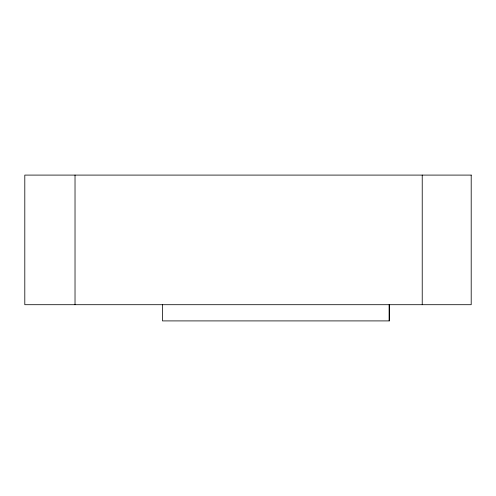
<?xml version="1.0" encoding="UTF-8"?>
<svg xmlns="http://www.w3.org/2000/svg" width="496" height="496" viewBox="0 0 496 496"><rect width="100%" height="100%" fill="white"/><g stroke="black" fill="none" stroke-linecap="round" stroke-linejoin="round"><path stroke-width="0.74" d="M422.226 175.094L422.226 304.705M389.279 304.705L389.279 320.906L162.459 320.906L162.459 304.705M389.199 304.705L389.199 320.906M75.026 175.094L75.026 304.705M471.2 175.094L24.8 175.094L24.8 304.705L471.2 304.705L471.2 175.094"/></g></svg>
